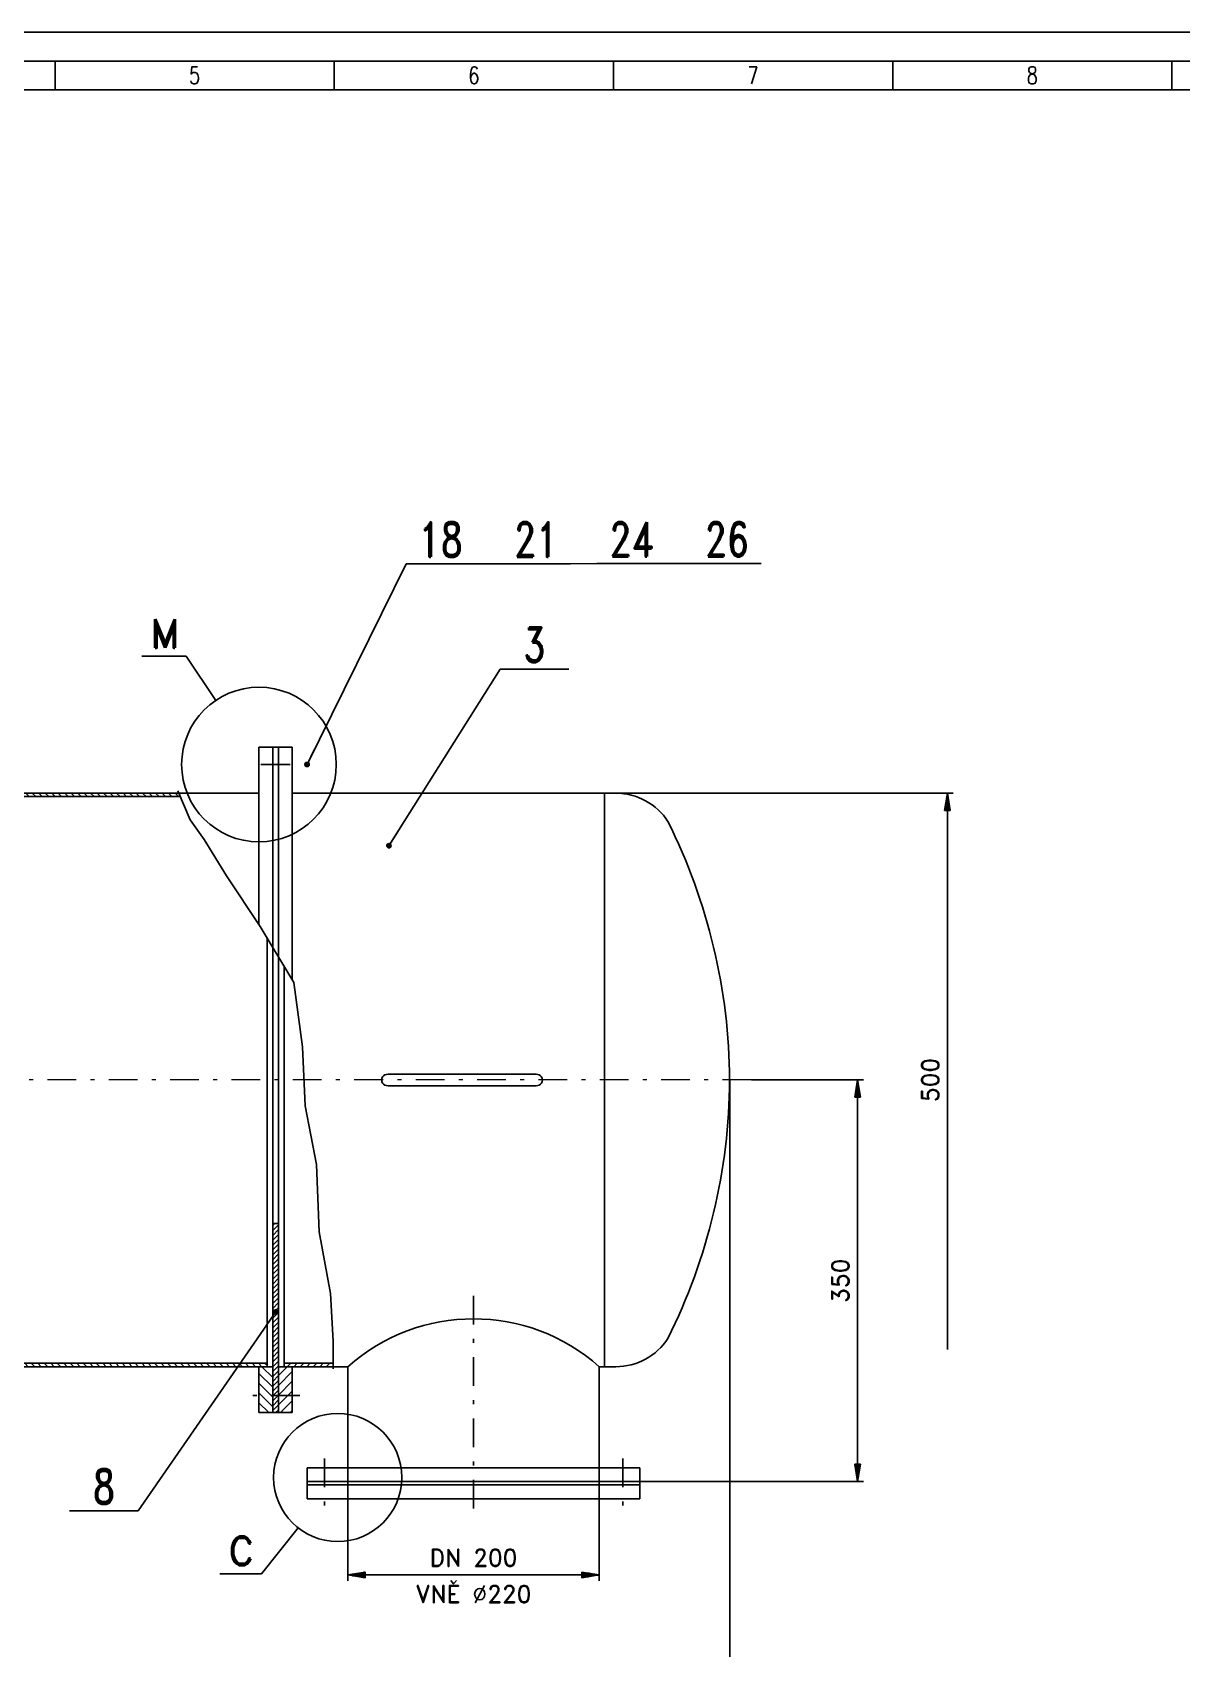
# Model space of a CAD drawing. Header units: millimetres. Extents: x -1300 to 1720, y -1790 to 360.
# Drawn here: x -296 to 706, y -1049 to 360 of the extents above; entities that cross this region are included whole.
import ezdxf
from ezdxf.enums import TextEntityAlignment as Align

# ---------------------------------------------------------------- set-up
doc = ezdxf.new("R2010")
doc.units = ezdxf.units.MM
doc.header["$LTSCALE"] = 5
doc.header["$PDMODE"] = 1
doc.linetypes.add('CSN_CERCHOVANA', pattern=[10.7, 5, -2.5, 0.7, -2.5])
for name, color, linetype in [('KOTY', 4, 'Continuous'), ('OSY', 1, 'CSN_CERCHOVANA'), ('PROF_FRM1', 7, 'Continuous'), ('PROF_FRM2', 7, 'Continuous'), ('PROF_FRM3', 6, 'Continuous'), ('SILNA', 7, 'Continuous'), ('SLABA', 4, 'Continuous'), ('SRAFY', 6, 'Continuous'), ('TUCNA', 2, 'Continuous')]:
    doc.layers.add(name, color=color, linetype=linetype)
doc.styles.add('MSPR_TXT', font='romans', dxfattribs={"width": 0.75})
doc.styles.add('ROMANS', font='ROMANS.SHX')
doc.styles.add('SIMPLEX', font='SIMPLEX', dxfattribs={"width": 0.75})
doc.styles.add('ZVVZ', font='romand.shx')
doc.dimstyles.new('PROFI_CSN', dxfattribs={"dimscale": 0, "dimtxt": 3, "dimasz": 3, "dimexe": 1, "dimexo": 0, "dimgap": 1.5, "dimtad": 1, "dimlfac": -1, "dimrnd": 0.5, "dimzin": 9, "dimlunit": 6, "dimtxsty": 'ZVVZ', "dimblk": 'PRCLFILL', "dimcen": 0, "dimclrd": 256, "dimclre": 256, "dimclrt": 256, "dimadec": 1, "dimazin": 2, "dimtm": 1e-09, "dimtfac": 0.6, "dimtmove": 0, "dimatfit": 0, "dimldrblk": 'PRCLFILL', "dimfxl": 0, "dimarcsym": 0})

# ---------------------------------------------------------------- blocks, each defined once
blk = doc.blocks.new('PRCLFILL')
at = {"ltscale": 20}
for p, q in [((-1, 0.167), (0, 0)), ((-1, -0.167), (-1, 0.167)), ((0, 0), (-1, -0.167))]:
    blk.add_line(p, q, dxfattribs=at)
at = {"color": 0, "ltscale": 20}
for p, q in [((-1, 0.146), (-0.873, 0.146)), ((-1, 0.096), (-0.573, 0.096)), ((-1, 0.046), (-0.273, 0.046)), ((-1, -0.004), (-0.027, -0.004)), ((-1, -0.054), (-0.327, -0.054)), ((-1, -0.104), (-0.627, -0.104)), ((-1, -0.154), (-0.927, -0.154))]:
    blk.add_line(p, q, dxfattribs=at)
blk = doc.blocks.new('*D76')
at = {"layer": 'Defpoints', "color": 0}
for p in [(311.7, -553.5), (-753.5, -687.5), (311.7, -1109)]:
    blk.add_point(p, dxfattribs=at)
at = {"layer": 'KOTY', "lineweight": -2}
for p, q in [((311.7, -553.5), (311.7, -1114)), ((-753.5, -687.5), (-753.5, -1114)), ((-738.5, -1109), (296.7, -1109))]:
    blk.add_line(p, q, dxfattribs=at)
at = {"layer": 'KOTY', "lineweight": -2, "xscale": 15, "yscale": 15, "zscale": 15, "rotation": 180}
blk.add_blockref('PRCLFILL', (-753.5, -1109), dxfattribs=at)
at = {"layer": 'KOTY', "lineweight": -2, "xscale": 15, "yscale": 15, "zscale": 15}
blk.add_blockref('PRCLFILL', (311.7, -1109), dxfattribs=at)
at = {"layer": 'KOTY', "insert": (-220.9, -1090), "char_height": 15, "attachment_point": 5, "style": 'ZVVZ'}
blk.add_mtext('(1065)', dxfattribs=at)
blk = doc.blocks.new('*D77')
at = {"layer": 'Defpoints', "color": 0}
for p in [(330.6, -553.5), (423.2, -553.5), (233.5, -903.5)]:
    blk.add_point(p, dxfattribs=at)
at = {"layer": 'KOTY', "lineweight": -2}
for p, q in [((330.6, -553.5), (428.2, -553.5)), ((423.2, -888.5), (423.2, -568.5)), ((233.5, -903.5), (428.2, -903.5))]:
    blk.add_line(p, q, dxfattribs=at)
at = {"layer": 'KOTY', "lineweight": -2, "xscale": 15, "yscale": 15, "zscale": 15}
for p, rotation in [((423.2, -553.5), 90), ((423.2, -903.5), 270)]:
    blk.add_blockref('PRCLFILL', p, dxfattribs=dict(at, rotation=rotation))
at = {"layer": 'KOTY', "insert": (408.2, -728.5), "char_height": 15, "attachment_point": 5, "rotation": 90, "style": 'ZVVZ'}
blk.add_mtext('350', dxfattribs=at)
blk = doc.blocks.new('*D78')
at = {"layer": 'Defpoints', "color": 0}
for p in [(-21, -891.5), (198, -891.5), (198, -985)]:
    blk.add_point(p, dxfattribs=at)
at = {"layer": 'KOTY', "lineweight": -2}
for p, q in [((-21, -891.5), (-21, -990)), ((198, -891.5), (198, -990)), ((-6, -985), (183, -985))]:
    blk.add_line(p, q, dxfattribs=at)
at = {"layer": 'KOTY', "lineweight": -2, "xscale": 15, "yscale": 15, "zscale": 15, "rotation": 180}
blk.add_blockref('PRCLFILL', (-21, -985), dxfattribs=at)
at = {"layer": 'KOTY', "lineweight": -2, "xscale": 15, "yscale": 15, "zscale": 15}
blk.add_blockref('PRCLFILL', (198, -985), dxfattribs=at)
at = {"layer": 'KOTY', "insert": (88.5, -970), "char_height": 15, "attachment_point": 5, "style": 'ZVVZ'}
blk.add_mtext('DN 200', dxfattribs=at)
blk = doc.blocks.new('prcirtop')
blk.add_lwpolyline([(-1, 0, 1), (1, 0, 1)], format="xyb", close=True)
blk = doc.blocks.new('PROFBT003XATVE')
at = {"layer": 'PROF_FRM1'}
blk.add_line((0, 420), (594, 420), dxfattribs=at)
at = {"layer": 'PROF_FRM3'}
for p, q in [((-5, 425), (599, 425)), ((199.67, 420), (199.67, 415)), ((248.33, 420), (248.33, 415)), ((297, 420), (297, 415)), ((345.67, 420), (345.67, 415)), ((394.33, 420), (394.33, 415)), ((5, 415), (589, 415))]:
    blk.add_line(p, q, dxfattribs=at)
at = {"style": 'ZVVZ', "flags": 9}
for tag in ['INFO', 'INFO1', 'INFO2', 'INFO3', 'INFO4', 'INFO5', 'INFO6', 'INFO7', 'INFO8', 'INFO9']:
    blk.add_attdef(tag, (0, 0), '', height=3, dxfattribs=at)
at = {"layer": 'PROF_FRM2', "style": 'SIMPLEX', "width": 0.75}
for s, p in [('5', (224, 416)), ('6', (272.67, 416)), ('7', (321.33, 416)), ('8', (370, 416))]:
    blk.add_text(s, height=3, dxfattribs=at).set_placement(p, align=Align.CENTER)
at = {"layer": 'PROF_FRM2', "style": 'MSPR_TXT', "width": 0.75, "flags": 1}
for tag, p in [('DY', (594, 420)), ('DX', (0, 0))]:
    blk.add_attdef(tag, p, '', height=10, dxfattribs=at)
at = {"layer": 'SILNA', "color": 4, "style": 'ROMANS'}
for tag, p, height in [('BLATT5', (555.26, 82.11), 3), ('POZN', (439.84, 61.31), 2), ('BLATT9A', (443.79, 55.7), 2), ('BLATT8A', (444.68, 37.14), 2), ('SKP', (479.28, 31.96), 2), ('STARY', (520.58, 31.66), 2)]:
    blk.add_attdef(tag, p, '', height=height, dxfattribs=at)
at = {"layer": 'SILNA', "color": 4, "style": 'ROMANS', "flags": 8}
for tag, height, p in [('C', 2.5, (442.82, 76.7)), ('BG', 2, (452.54, 71.85))]:
    blk.add_attdef(tag, text='', height=height, dxfattribs=at).set_placement(p, align=Align.CENTER)
at = {"layer": 'SILNA', "color": 7, "style": 'ROMANS'}
for tag, height, p in [('BLATT4', 4, (425.33, 49.1)), ('BLATT10A', 5, (456.11, 19.71)), ('BLATT12', 5, (543.51, 16.88)), ('BLAT10B', 5, (454.34, 11.96))]:
    blk.add_attdef(tag, text='', height=height, dxfattribs=at).set_placement(p, align=Align.CENTER)
at = {"layer": 'SILNA', "color": 4, "style": 'ROMANS'}
blk.add_attdef('PREZ', text='', height=2, dxfattribs=at).set_placement((457.25, 52.08), align=Align.MIDDLE)
at = {"layer": 'SILNA', "color": 4, "style": 'ROMANS', "width": 1.137469}
blk.add_attdef('TECHN', text='', height=2, rotation=0.0172, dxfattribs=at).set_placement((449.17, 46.67), (469.97, 46.67), align=Align.FIT)
at = {"layer": 'SILNA', "color": 4, "style": 'ROMANS'}
for tag, height, p in [('VEDL', 2, (425.66, 42.76)), ('V', 3, (584.05, 18.45))]:
    blk.add_attdef(tag, text='', height=height, dxfattribs=at).set_placement(p, align=Align.CENTER)
blk.add_attdef('TYP', text='', height=2, dxfattribs=at).set_placement((464.66, 31.66), align=Align.RIGHT)
at = {"layer": 'SILNA', "color": 4, "style": 'ROMANS', "flags": 8}
for tag, p in [('L', (514.45, 12.3)), ('L1', (582.96, 12.3))]:
    blk.add_attdef(tag, p, '', height=2, dxfattribs=at)
blk = doc.blocks.new('ballflag')
blk.add_line((0, 0), (2, 0))
at = {"style": 'SIMPLEX', "width": 0.75}
blk.add_attdef('ATR1', text='', height=1, dxfattribs=at).set_placement((1.002, 0.203), align=Align.CENTER)
blk = doc.blocks.new('PROFBALL00BQOFOE')
at = {"layer": 'TUCNA'}
ref = blk.add_blockref('ballflag', (0, 0), dxfattribs=dict(at, xscale=6, yscale=6, zscale=6))
ref.add_attrib('ATR1', '3', dxfattribs={"layer": '0', "height": 6, "style": 'ZVVZ', "width": 0.75}).set_placement((6.01, 1.22), align=Align.CENTER)
blk = doc.blocks.new('P-DOT')
blk.add_line((-1, 0), (0, 0))
at = {"color": 0}
for p, q in [((-0.125, 0), (0.125, 0)), ((-0.118, 0.04), (0.118, 0.04)), ((-0.096, 0.08), (0.096, 0.08)), ((-0.035, 0.12), (0.035, 0.12)), ((-0.118, -0.04), (0.118, -0.04)), ((-0.096, -0.08), (0.096, -0.08)), ((-0.035, -0.12), (0.035, -0.12))]:
    blk.add_line(p, q, dxfattribs=at)
blk.add_circle((0, 0), 0.125)
blk = doc.blocks.new('PROFBALL00BTOS9E', base_point=(12, 0))
at = {"layer": 'TUCNA'}
ref = blk.add_blockref('ballflag', (0, 0), dxfattribs=dict(at, xscale=6, yscale=6, zscale=6))
ref.add_attrib('ATR1', '8', dxfattribs={"layer": '0', "height": 6, "style": 'ZVVZ', "width": 0.75}).set_placement((6.01, 1.22), align=Align.CENTER)
blk = doc.blocks.new('PROFBALL00DYUGSE')
at = {"layer": 'TUCNA'}
ref = blk.add_blockref('ballflag', (0, 0), dxfattribs=dict(at, xscale=6, yscale=6, zscale=6))
ref.add_attrib('ATR1', '18', dxfattribs={"layer": '0', "height": 6, "style": 'ZVVZ', "width": 0.75}).set_placement((6.01, 1.22), align=Align.CENTER)
blk = doc.blocks.new('PROFBALL00EEM6AE')
at = {"layer": 'TUCNA'}
ref = blk.add_blockref('ballflag', (0, 0), dxfattribs=dict(at, xscale=6, yscale=6, zscale=6))
ref.add_attrib('ATR1', '21', dxfattribs={"layer": '0', "height": 6, "style": 'ZVVZ', "width": 0.75}).set_placement((6.01, 1.22), align=Align.CENTER)
blk = doc.blocks.new('PROFBALL00EETV7E')
at = {"layer": 'TUCNA'}
ref = blk.add_blockref('ballflag', (0, 0), dxfattribs=dict(at, xscale=6, yscale=6, zscale=6))
ref.add_attrib('ATR1', '24', dxfattribs={"layer": '0', "height": 6, "style": 'ZVVZ', "width": 0.75}).set_placement((6.01, 1.22), align=Align.CENTER)
blk = doc.blocks.new('PROFBALL00EEXU0E')
at = {"layer": 'TUCNA'}
ref = blk.add_blockref('ballflag', (0, 0), dxfattribs=dict(at, xscale=6, yscale=6, zscale=6))
ref.add_attrib('ATR1', '26', dxfattribs={"layer": '0', "height": 6, "style": 'ZVVZ', "width": 0.75}).set_placement((6.01, 1.22), align=Align.CENTER)

msp = doc.modelspace()

# ---------------------------------------------------------------- hatches: boundary and pattern name
at = {"layer": 'SRAFY'}
h = msp.add_hatch(dxfattribs=at)
h.set_pattern_fill('_USER', color=256, scale=4, angle=135, style=0, pattern_type=0)
h.set_pattern_definition([(135, (0, 0), (-2.828427, -2.828427), [])])
h.paths.add_polyline_path([(-168.411, -303.524), (-378.776, -303.524), (-380.508, -306.524), (-376.508, -306.524), (-167.125, -306.524)])
h.paths.add_polyline_path([(-91.508, -800.524), (-380.508, -800.524), (-378.776, -803.524), (-91.508, -803.524)])
h = msp.add_hatch(dxfattribs=at)
h.set_pattern_fill('_USER', color=256, scale=3, angle=45, style=0, pattern_type=0)
h.set_pattern_definition([(45, (0, 0), (-2.12132, 2.12132), [])])
h.paths.add_polyline_path([(-81.508, -678.524), (-86.508, -678.524), (-86.508, -828.524), (-81.508, -828.524)])
h.paths.add_polyline_path([(-81.508, -828.524), (-86.508, -828.524), (-86.508, -843.524), (-81.508, -843.524)])
h = msp.add_hatch(dxfattribs=at)
h.set_pattern_fill('_USER', color=256, scale=4, angle=45, style=0, pattern_type=0)
h.set_pattern_definition([(45, (0, 0), (-2.828427, 2.828427), [])])
h.paths.add_polyline_path([(-33.745, -800.524), (-76.508, -800.524), (-76.508, -803.524), (-69.508, -803.524), (-33.745, -803.524)])
h = msp.add_hatch(dxfattribs=at)
h.set_pattern_fill('_USER', color=256, scale=6, angle=135, style=0, pattern_type=0)
h.set_pattern_definition([(135, (0, 0), (-4.24264, -4.24264), [])])
h.paths.add_polyline_path([(-98.508, -828.524), (-86.508, -828.524), (-86.508, -803.524), (-98.508, -803.524)])
h.paths.add_polyline_path([(-98.508, -828.524), (-98.508, -843.524), (-86.508, -843.524), (-86.508, -828.524)])
h = msp.add_hatch(dxfattribs=at)
h.set_pattern_fill('_USER', color=256, scale=6, angle=45, style=0, pattern_type=0)
h.set_pattern_definition([(45, (0, 0), (-4.24264, 4.24264), [])])
h.paths.add_polyline_path([(-69.508, -803.524), (-81.508, -803.524), (-81.508, -828.524), (-69.508, -828.524)])
h.paths.add_polyline_path([(-69.508, -828.524), (-81.508, -828.524), (-81.508, -843.524), (-69.508, -843.524)])

# ---------------------------------------------------------------- linework, layer by layer
at = {"layer": 'KOTY'}
for p, q in [((-136.071, -222.581), (-161.835, -184.211)), ((202.512, -303.525), (506.484, -303.525)), ((501.484, -318.525), (501.484, -788.524)), ((-64.479, -943.887), (-96.212, -984.056))]:
    msp.add_line(p, q, dxfattribs=at)
at = {"layer": 'OSY'}
for p, q in [((-71.825, -278.524), (-108.463, -278.524)), ((-96.191, -278.524), (-56.627, -278.524)), ((88.492, -741.655), (88.492, -931.377)), ((-62.844, -828.524), (-113.536, -828.524)), ((-41.508, -883.578), (-41.508, -925.95)), ((218.492, -883.578), (218.492, -925.95))]:
    msp.add_line(p, q, dxfattribs=at)
at = {"layer": 'OSY', "lineweight": 0}
msp.add_line((330.599, -553.524), (-768.902, -553.524), dxfattribs=at)
at = {"layer": 'SILNA'}
for p, q in [((-98.508, -417.83), (-98.508, -263.524)), ((-86.508, -263.524), (-98.508, -263.524)), ((-86.508, -843.524), (-86.508, -263.524)), ((-81.508, -263.524), (-86.508, -263.524)), ((-86.508, -263.524), (-86.508, -843.524)), ((-81.508, -263.524), (-81.508, -843.524)), ((-81.508, -263.524), (-69.508, -263.524)), ((-81.508, -263.524), (-81.508, -843.524)), ((-69.508, -263.524), (-69.508, -465.938)), ((-167.125, -306.524), (-380.508, -306.524)), ((-98.508, -303.524), (-378.776, -303.524)), ((-98.508, -303.524), (-99.508, -303.524)), ((-69.508, -303.524), (198.492, -303.524)), ((212.57, -303.528), (198.57, -303.524)), ((202.512, -303.524), (202.512, -803.524)), ((-91.508, -803.524), (-91.508, -429.292)), ((-76.508, -454.278), (-76.508, -803.524)), ((13.992, -548.549), (142.992, -548.549)), ((142.992, -558.499), (13.992, -558.499)), ((-81.508, -678.524), (-86.508, -678.524)), ((-91.508, -800.524), (-380.508, -800.524)), ((-33.745, -800.524), (-76.508, -800.524)), ((-91.508, -803.524), (-378.776, -803.524)), ((-86.508, -803.524), (-99.508, -803.524)), ((-98.508, -803.524), (-98.508, -843.524)), ((-81.508, -803.524), (-69.508, -803.524)), ((-76.508, -803.524), (-21.008, -803.524)), ((-69.508, -803.524), (-69.508, -843.524)), ((-21.008, -803.524), (-21.008, -891.524)), ((197.992, -803.524), (197.992, -891.524)), ((197.992, -803.524), (198.492, -803.524)), ((212.492, -803.524), (198.492, -803.524)), ((-86.508, -843.524), (-98.508, -843.524)), ((-81.508, -843.524), (-86.508, -843.524)), ((-81.508, -843.524), (-69.508, -843.524)), ((-56.508, -891.524), (88.492, -891.524)), ((-56.508, -891.524), (-56.508, -903.524)), ((88.492, -891.524), (233.492, -891.524)), ((233.492, -891.524), (233.492, -903.524)), ((-56.508, -903.524), (233.492, -903.524)), ((-56.508, -903.524), (-56.508, -918.524)), ((-56.508, -906.524), (233.492, -906.524)), ((233.492, -903.524), (233.492, -918.524)), ((-56.508, -918.524), (233.492, -918.524))]:
    msp.add_line(p, q, dxfattribs=at)
for centre, radius, start, end in [((212.553, -357.528), 54, 32.79468, 89.982064), ((-199.309, -556.4), 511, 0.320427, 26.514037), ((212.553, -357.528), 54, 18.570681, 18.75323), ((13.492, -553.524), 5, 84.26083, 275.73917), ((143.492, -553.524), 5, 264.26083, 95.73917), ((-199.308, -550.524), 511, 333.468028, 359.661637), ((88.492, -926.047), 164.323, 48.212405, 131.787595), ((212.492, -749.524), 54, 341.228834, 341.411383), ((212.492, -749.524), 54, 270, 327.187384)]:
    msp.add_arc(centre, radius, start, end, dxfattribs=at)
at = {"layer": 'SLABA'}
for p, q in [((89.831, -103.471), (112.953, -103.449)), ((172.953, -103.449), (196.076, -103.427)), ((256.076, -103.427), (279.198, -103.405)), ((-169.332, -301.377), (-158.458, -326.736)), ((-158.458, -326.736), (-146.231, -343.843)), ((-146.231, -343.843), (-126.668, -375.614)), ((-126.668, -375.614), (-97.324, -419.605)), ((-97.324, -419.605), (-67.98, -468.484)), ((-67.98, -468.484), (-60.644, -524.694)), ((-60.644, -524.694), (-58.198, -576.017)), ((-58.198, -576.017), (-48.417, -627.34)), ((-48.417, -627.34), (-45.971, -685.994)), ((-45.971, -685.994), (-36.19, -739.761)), ((-36.19, -739.761), (-33.745, -781.308)), ((-33.745, -781.308), (-33.745, -805.388))]:
    msp.add_line(p, q, dxfattribs=at)
at = {"layer": 'TUCNA'}
for p, q in [((-161.835, -184.211), (-200.645, -184.211)), ((-96.212, -984.056), (-132.64, -984.056))]:
    msp.add_line(p, q, dxfattribs=at)

# ---------------------------------------------------------------- block references
at = {"xscale": 5, "yscale": 5, "zscale": 5}
msp.add_blockref('PROFBT003XATVE', (-1274.578, -1765.263), dxfattribs=at)
at = {"layer": 'KOTY'}
for p, xscale, yscale, zscale in [((-98.508, -278.524), 67.38450969550982, 67.38450969550982, 67.38450969550982), ((-29.851, -900.053), 55.86078220509329, 55.86078220509329, 55.8607822050933)]:
    msp.add_blockref('prcirtop', p, dxfattribs=dict(at, xscale=xscale, yscale=yscale, zscale=zscale))
at = {"layer": 'KOTY', "xscale": 15, "yscale": 15, "zscale": 15, "rotation": 90}
msp.add_blockref('PRCLFILL', (501.484, -303.525), dxfattribs=at)
at = {"layer": 'SILNA', "xscale": 5, "yscale": 5, "zscale": 5}
for name, p in [('PROFBALL00DYUGSE', (29.831, -103.471)), ('PROFBALL00EEM6AE', (112.953, -103.449)), ('PROFBALL00EETV7E', (196.076, -103.427)), ('PROFBALL00EEXU0E', (279.198, -103.405)), ('PROFBALL00BQOFOE', (111.623, -195.327)), ('PROFBALL00BTOS9E', (-203.67, -929.018))]:
    msp.add_blockref(name, p, dxfattribs=at)

# ---------------------------------------------------------------- texts
at = {"layer": 'KOTY', "insert": (486.484, -553.525), "char_height": 15, "attachment_point": 5, "rotation": 90, "style": 'ZVVZ'}
msp.add_mtext('500', dxfattribs=at)
at = {"layer": 'KOTY', "insert": (88.492, -1001.692), "char_height": 15, "attachment_point": 5, "style": 'ZVVZ'}
msp.add_mtext('VNĚ %%C220', dxfattribs=at)
at = {"layer": 'TUCNA', "style": 'ZVVZ'}
for s, p in [('M', (-193.145, -176.711)), ('C', (-125.14, -976.556))]:
    msp.add_text(s, height=25, dxfattribs=at).set_placement(p)

# ---------------------------------------------------------------- dimensions: what is measured, and where the dimension line sits
at = {"layer": 'KOTY'}
for base, p1, p2, text, picture, middle in [((311.683, -1108.963), (-753.508, -687.524), (311.683, -553.542), '(1065)', '*D76', (-220.913, -1090.035)), ((197.992, -985.042), (-21.008, -891.524), (197.992, -891.524), 'DN 200', '*D78', (88.492, -970.042))]:
    dim = msp.add_linear_dim(base=base, p1=p1, p2=p2, text=text, dimstyle='PROFI_CSN', override={"dimscale": 5, "dimlfac": 1, "dimrnd": 0.01, "dimlunit": 2}, dxfattribs=at)
    dim.commit()
    dim.dimension.update_dxf_attribs({"geometry": picture, "text_midpoint": middle})
dim = msp.add_linear_dim(base=(423.175, -553.524), p1=(233.492, -903.524), p2=(330.599, -553.524), angle=90, dimstyle='PROFI_CSN', override={"dimscale": 5, "dimlfac": 1, "dimrnd": 0.01, "dimlunit": 2}, dxfattribs=at)
dim.commit()
dim.dimension.update_dxf_attribs({"geometry": '*D77', "text_midpoint": (408.175, -728.524)})

# ---------------------------------------------------------------- leaders
for points in [[(-56.627, -278.524), (29.831, -103.471)], [(14.724, -349.356), (111.623, -195.327)], [(-83.883, -755.669), (-203.67, -929.018)]]:
    msp.add_leader(points, dimstyle='PROFI_CSN', override={"dimscale": 5, "dimldrblk": 'P-DOT'}, dxfattribs=at)

doc.saveas('drawing.dxf')
